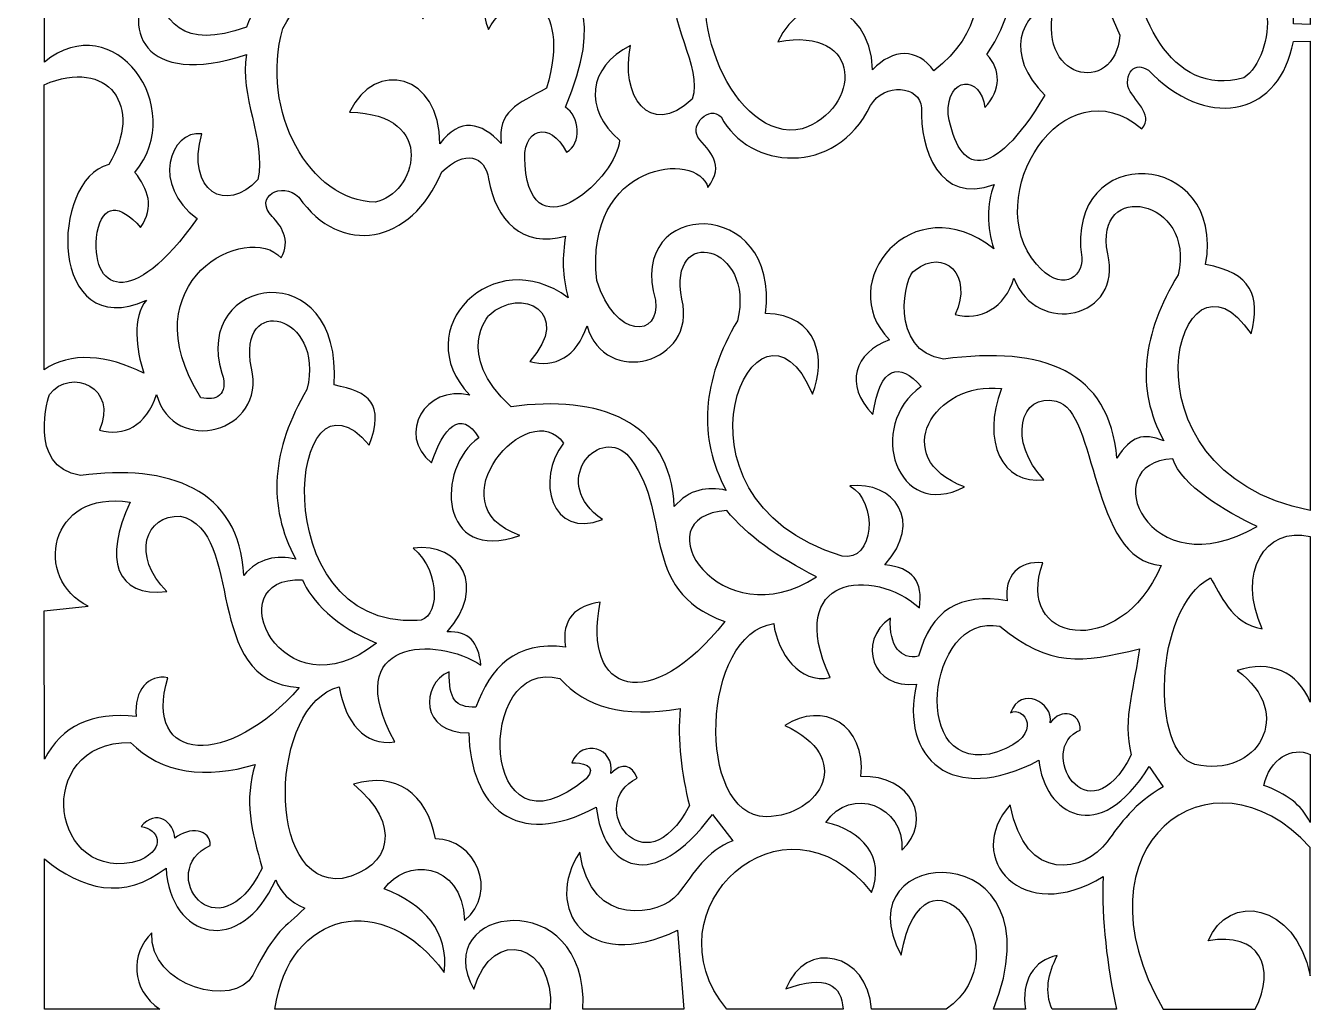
# Model space of a CAD drawing. Header units: centimetres. Extents: x -101 to 98, y -99 to 100.
# Drawn here: x -96.8 to -10.5, y -98.6 to -32.6 of the extents above; entities that cross this region are included whole.
import ezdxf

# ---------------------------------------------------------------- set-up
doc = ezdxf.new("R2010")
doc.units = ezdxf.units.CM
doc.header["$MEASUREMENT"] = 0
doc.layers.add('layer 1', color=7, linetype='Continuous')

msp = doc.modelspace()

# ---------------------------------------------------------------- linework, layer by layer
at = {"layer": 'layer 1', "color": 114}
for points, knots in [([(-50.58317, 19.58346), (-51.26811, 20.6906), (-52.06678, 21.19475), (-53.29957, 20.9323), (-53.29957, 20.9323), (-57.73469, 19.99624), (-60.47472, 15.44002), (-57.32941, 10.50852), (-57.32941, 10.50852), (-54.81338, 7.2912), (-54.28571, 11.02258), (-54.65836, 12.73442), (-54.65836, 12.73442), (-56.08061, 19.72228), (-45.38148, 19.36273), (-47.5354, 11.77556), (-47.5354, 11.77556), (-44.71614, 12.32745), (-42.87842, 9.54522), (-44.31631, 6.84428), (-44.31631, 6.84428), (-45.4807, 10.04002), (-47.42121, 10.05144), (-48.69973, 6.98126), (-48.69973, 6.98126), (-51.50161, 2.19698), (-45.55497, -5.208), (-41.20008, -4.28538), (-41.20008, -4.28538), (-39.68852, -3.96713), (-39.99402, -1.01933), (-41.47399, 0.57748), (-41.47399, 0.57748), (-38.56088, 0.60313), (-36.60081, -1.81368), (-38.67537, -4.78981), (-38.67537, -4.78981), (-36.61378, -4.92075), (-36.13572, -6.8359), (-37.1591, -7.74409), (-37.1591, -7.74409), (-38.85368, -4.85084), (-47.165, -6.66047), (-42.78243, -12.61484), (-42.78243, -12.61484), (-45.21593, -13.38392), (-45.96881, -11.56786), (-46.66744, -9.08412), (-46.66744, -9.08412), (-51.35019, -10.70334), (-51.90716, -20.27035), (-47.55781, -21.75477), (-47.55781, -21.75477), (-42.49416, -21.83593), (-42.09792, -18.26729), (-45.54917, -15.68887), (-45.54917, -15.68887), (-42.4245, -14.53629), (-40.05988, -16.1651), (-40.49618, -19.0415), (-40.49618, -19.0415), (-36.91658, -19.14304), (-35.53443, -22.40241), (-37.9468, -24.38716), (-37.9468, -24.38716), (-37.68451, -21.6592), (-40.74351, -19.93564), (-42.5014, -22.40081), (-42.5014, -22.40081), (-39.76491, -23.39548), (-39.65063, -25.58996), (-40.37807, -27.38359), (-40.37807, -27.38359), (-42.74401, -23.05787), (-47.40118, -22.94944), (-50.34349, -27.40072), (-50.34349, -27.40072), (-52.8747, -31.5466), (-49.30358, -40.51903), (-44.65882, -39.52345), (-44.65882, -39.52345), (-40.73698, -38.18635), (-40.44316, -32.58495), (-46.30255, -33.6675), (-46.30255, -33.6675), (-44.67586, -30.03815), (-40.12164, -30.81437), (-39.93301, -35.55103), (-39.93301, -35.55103), (-38.58603, -34.11839), (-36.91948, -34.07266), (-35.82361, -35.61952), (-35.82361, -35.61952), (-29.18449, -30.43575), (-35.89629, -23.57166), (-38.22076, -30.68824), (-38.22076, -30.68824), (-41.74264, -21.98685), (-25.88718, -25.27468), (-32.26213, -34.52368), (-32.26213, -34.52368), (-31.30624, -35.56531), (-31.28911, -36.88372), (-32.39905, -38.08516), (-32.39905, -38.08516), (-32.63888, -35.91604), (-34.96734, -35.90479), (-34.86475, -38.56459), (-34.86475, -38.56459), (-34.134, -42.54784), (-31.98799, -43.2554), (-28.3582, -37.26328), (-28.3582, -37.26328), (-31.09236, -34.58625), (-30.09921, -31.7441), (-27.6733, -31.03069), (-27.6733, -31.03069), (-29.1683, -36.19543), (-23.6783, -37.42821), (-23.32425, -33.2225), (-23.32425, -33.2225), (-24.69489, -30.42581), (-24.88954, -28.41665), (-24.59125, -25.61998), (-24.59125, -25.61998), (-29.79722, -29.50995), (-32.94979, -24.7723), (-30.162, -21.53595), (-30.162, -21.53595), (-29.7721, -24.94821), (-27.95362, -26.24685), (-24.42006, -24.04471), (-24.42006, -24.04471), (-23.30708, -22.20696), (-22.2112, -20.81433), (-20.55034, -20.07229), (-20.55034, -20.07229), (-20.33673, -19.45195), (-20.81123, -18.86607), (-21.18825, -18.12306), (-21.18825, -18.12306), (-23.81716, -23.47949), (-28.38942, -22.46139), (-28.64926, -17.86352), (-28.64926, -17.86352), (-33.75804, -21.49957), (-37.91842, -17.90954), (-36.98794, -12.60688), (-36.98794, -12.60688), (-40.23004, -13.90834), (-41.02899, -10.82644), (-38.97426, -8.94266), (-38.97426, -8.94266), (-38.92849, -9.82158), (-38.33488, -11.21411), (-36.98798, -11.27128), (-36.98798, -11.27128), (-35.56386, -7.85568), (-33.30942, -7.08511), (-30.75535, -7.6756), (-30.75535, -7.6756), (-31.34878, -5.63814), (-30.1503, -4.62218), (-28.46101, -4.31959), (-28.46101, -4.31959), (-29.02037, -5.68939), (-29.23725, -7.05917), (-28.70065, -8.42899), (-28.70065, -8.42899), (-26.05377, -9.89139), (-21.71346, -9.1808), (-20.31068, -5.44972), (-20.31068, -5.44972), (-22.86193, -4.19483), (-24.42537, -2.1726), (-24.69393, 0.47471), (-24.69393, 0.47471), (-25.50166, 8.97494), (-32.74418, 7.138), (-28.66639, 0.78297), (-28.66639, 0.78297), (-31.63455, 0.46883), (-32.5248, 3.39106), (-31.30327, 7.04975), (-31.30327, 7.04975), (-35.13871, 8.14559), (-39.22437, 1.89027), (-33.70042, 0.26924), (-33.70042, 0.26924), (-38.08256, -1.74094), (-40.219, 2.21931), (-37.05643, 7.11824), (-37.05643, 7.11824), (-36.66894, 7.71848), (-40.1188, 8.86069), (-39.93306, 4.96082), (-39.93306, 4.96082), (-41.96091, 5.99105), (-40.99011, 9.31827), (-39.52207, 9.65237), (-39.52207, 9.65237), (-41.55378, 14.66971), (-36.13224, 18.85893), (-31.85126, 14.82337), (-31.85126, 14.82337), (-32.28873, 16.63114), (-32.37075, 18.13942), (-31.81706, 19.48069), (-31.81706, 19.48069), (-35.46958, 19.00164), (-37.15887, 21.04481), (-36.85096, 24.72017), (-36.85096, 24.72017), (-37.44462, 26.20392), (-39.27097, 26.02134), (-40.06999, 24.72017), (-40.06999, 24.72017), (-42.45386, 19.42586), (-47.67395, 20.1436), (-50.62846, 24.08284), (-50.62846, 24.08284), (-50.90242, 23.55776), (-51.31333, 23.10117), (-51.86123, 22.71307), (-51.86123, 22.71307), (-50.9227, 22.19846), (-49.48755, 21.29561), (-50.58317, 19.58346)], [0, 0, 0, 0, 0.01724138, 0.01724138, 0.01724138, 0.01724138, 0.03448276, 0.03448276, 0.03448276, 0.03448276, 0.05172414, 0.05172414, 0.05172414, 0.05172414, 0.06896552, 0.06896552, 0.06896552, 0.06896552, 0.0862069, 0.0862069, 0.0862069, 0.0862069, 0.10344828, 0.10344828, 0.10344828, 0.10344828, 0.12068966, 0.12068966, 0.12068966, 0.12068966, 0.13793103, 0.13793103, 0.13793103, 0.13793103, 0.15517241, 0.15517241, 0.15517241, 0.15517241, 0.17241379, 0.17241379, 0.17241379, 0.17241379, 0.18965517, 0.18965517, 0.18965517, 0.18965517, 0.20689655, 0.20689655, 0.20689655, 0.20689655, 0.22413793, 0.22413793, 0.22413793, 0.22413793, 0.24137931, 0.24137931, 0.24137931, 0.24137931, 0.25862069, 0.25862069, 0.25862069, 0.25862069, 0.27586207, 0.27586207, 0.27586207, 0.27586207, 0.29310345, 0.29310345, 0.29310345, 0.29310345, 0.31034483, 0.31034483, 0.31034483, 0.31034483, 0.32758621, 0.32758621, 0.32758621, 0.32758621, 0.34482759, 0.34482759, 0.34482759, 0.34482759, 0.36206897, 0.36206897, 0.36206897, 0.36206897, 0.37931034, 0.37931034, 0.37931034, 0.37931034, 0.39655172, 0.39655172, 0.39655172, 0.39655172, 0.4137931, 0.4137931, 0.4137931, 0.4137931, 0.43103448, 0.43103448, 0.43103448, 0.43103448, 0.44827586, 0.44827586, 0.44827586, 0.44827586, 0.46551724, 0.46551724, 0.46551724, 0.46551724, 0.48275862, 0.48275862, 0.48275862, 0.48275862, 0.5, 0.5, 0.5, 0.5, 0.51724138, 0.51724138, 0.51724138, 0.51724138, 0.53448276, 0.53448276, 0.53448276, 0.53448276, 0.55172414, 0.55172414, 0.55172414, 0.55172414, 0.56896552, 0.56896552, 0.56896552, 0.56896552, 0.5862069, 0.5862069, 0.5862069, 0.5862069, 0.60344828, 0.60344828, 0.60344828, 0.60344828, 0.62068966, 0.62068966, 0.62068966, 0.62068966, 0.63793103, 0.63793103, 0.63793103, 0.63793103, 0.65517241, 0.65517241, 0.65517241, 0.65517241, 0.67241379, 0.67241379, 0.67241379, 0.67241379, 0.68965517, 0.68965517, 0.68965517, 0.68965517, 0.70689655, 0.70689655, 0.70689655, 0.70689655, 0.72413793, 0.72413793, 0.72413793, 0.72413793, 0.74137931, 0.74137931, 0.74137931, 0.74137931, 0.75862069, 0.75862069, 0.75862069, 0.75862069, 0.77586207, 0.77586207, 0.77586207, 0.77586207, 0.79310345, 0.79310345, 0.79310345, 0.79310345, 0.81034483, 0.81034483, 0.81034483, 0.81034483, 0.82758621, 0.82758621, 0.82758621, 0.82758621, 0.84482759, 0.84482759, 0.84482759, 0.84482759, 0.86206897, 0.86206897, 0.86206897, 0.86206897, 0.87931034, 0.87931034, 0.87931034, 0.87931034, 0.89655172, 0.89655172, 0.89655172, 0.89655172, 0.9137931, 0.9137931, 0.9137931, 0.9137931, 0.93103448, 0.93103448, 0.93103448, 0.93103448, 0.94827586, 0.94827586, 0.94827586, 0.94827586, 0.96551724, 0.96551724, 0.96551724, 0.96551724, 1, 1, 1, 1]), ([(-79.57084, 14.25508), (-80.77785, 17.04608), (-86.4501, 15.96196), (-87.27484, 11.00228), (-87.27484, 11.00228), (-87.65432, 8.72019), (-87.18553, 4.85288), (-85.015, 4.46244), (-85.015, 4.46244), (-83.31992, 4.7648), (-83.10495, 6.52215), (-83.9878, 8.74244), (-83.9878, 8.74244), (-85.37319, 12.22655), (-77.37754, 17.14828), (-76.42076, 6.89348), (-76.42076, 6.89348), (-73.3734, 7.29296), (-72.07228, 5.04454), (-73.23644, 1.99716), (-73.23644, 1.99716), (-75.6361, 6.08037), (-78.51798, 4.81919), (-77.9958, -0.81052), (-77.9958, -0.81052), (-77.65734, -4.82118), (-74.78338, -9.35483), (-70.49724, -9.19932), (-70.49724, -9.19932), (-68.48131, -8.64589), (-68.96104, -5.92944), (-70.39452, -4.40572), (-70.39452, -4.40572), (-67.93941, -4.62786), (-65.67835, -6.39733), (-67.89415, -9.19995), (-67.89415, -9.19995), (-66.42738, -9.42246), (-66.39176, -10.63699), (-67.03683, -12.16079), (-67.03683, -12.16079), (-69.37658, -10.48268), (-70.93096, -10.42005), (-73.06524, -12.28092), (-73.06524, -12.28092), (-74.17234, -14.17563), (-73.08809, -16.00169), (-71.21616, -17.24563), (-71.21616, -17.24563), (-73.78847, -18.23088), (-76.00808, -16.33678), (-75.46204, -13.47932), (-75.46204, -13.47932), (-79.86071, -14.56918), (-80.5255, -20.3101), (-78.20124, -25.15516), (-78.20124, -25.15516), (-75.64938, -29.51001), (-69.44026, -24.02038), (-74.53756, -20.49852), (-74.53756, -20.49852), (-72.00381, -18.95772), (-69.42441, -20.46428), (-69.70972, -23.8198), (-69.70972, -23.8198), (-66.37464, -23.91327), (-64.66984, -26.74957), (-67.11578, -28.8649), (-67.11578, -28.8649), (-67.18427, -26.47951), (-69.36423, -25.07567), (-71.4985, -25.7833), (-71.4985, -25.7833), (-72.00222, -25.91131), (-72.36884, -27.00811), (-71.93532, -27.31228), (-71.93532, -27.31228), (-70.05565, -28.63112), (-68.5339, -30.2054), (-70.13772, -32.14012), (-70.13772, -32.14012), (-71.38731, -28.24385), (-76.80856, -27.46003), (-79.5366, -32.79068), (-79.5366, -32.79068), (-81.10644, -38.30244), (-77.72394, -44.39234), (-73.33916, -44.43228), (-73.33916, -44.43228), (-70.65704, -43.95291), (-69.00211, -38.52015), (-75.05116, -38.40604), (-75.05116, -38.40604), (-73.3734, -34.76517), (-68.96636, -35.85194), (-69.0006, -40.53142), (-69.0006, -40.53142), (-67.63101, -38.72811), (-66.24684, -39.04895), (-64.86581, -40.50986), (-64.86581, -40.50986), (-65.13273, -38.3121), (-63.80724, -37.87485), (-61.83452, -36.79676), (-61.83452, -36.79676), (-60.05058, -30.89643), (-63.70969, -29.19898), (-65.73773, -32.85903), (-65.73773, -32.85903), (-67.80371, -28.1636), (-55.34888, -26.00214), (-60.56764, -38.06364), (-60.56764, -38.06364), (-59.60893, -38.65712), (-59.42633, -40.55173), (-60.49916, -41.07676), (-60.49916, -41.07676), (-61.59484, -38.91963), (-63.54652, -39.42181), (-63.2726, -41.967), (-63.2726, -41.967), (-62.79908, -48.08377), (-57.03903, -42.6605), (-56.9382, -40.28924), (-56.9382, -40.28924), (-59.35784, -38.16636), (-59.07251, -35.39292), (-56.18492, -33.9206), (-56.18492, -33.9206), (-56.89432, -37.2159), (-54.97011, -40.26056), (-52.04188, -37.5158), (-52.04188, -37.5158), (-51.31143, -35.32444), (-53.86802, -32.27708), (-53.1718, -29.53788), (-53.1718, -29.53788), (-59.27296, -32.41784), (-61.92095, -27.50118), (-59.36924, -24.05948), (-59.36924, -24.05948), (-58.93212, -27.42863), (-56.6165, -29.75408), (-53.41148, -27.51772), (-53.41148, -27.51772), (-52.52375, -26.19985), (-51.4306, -24.84246), (-49.81628, -23.58012), (-49.81628, -23.58012), (-50.52107, -23.15494), (-50.96049, -22.54433), (-51.08316, -21.97084), (-51.08316, -21.97084), (-54.75077, -27.07562), (-58.02041, -24.91767), (-58.34204, -21.11484), (-58.34204, -21.11484), (-63.65068, -24.42756), (-67.0376, -22.10495), (-66.76508, -16.66364), (-66.76508, -16.66364), (-70.07496, -16.73212), (-71.36479, -14.50662), (-69.09352, -12.82886), (-69.09352, -12.82886), (-68.93387, -14.47831), (-67.55278, -14.78641), (-66.11452, -14.33532), (-66.11452, -14.33532), (-65.92249, -11.73651), (-63.55226, -10.53466), (-60.39644, -10.74012), (-60.39644, -10.74012), (-60.87605, -9.38184), (-60.13413, -7.81823), (-58.37628, -7.69276), (-58.37628, -7.69276), (-60.41071, -14.99301), (-52.29014, -14.14557), (-49.88476, -8.85692), (-49.88476, -8.85692), (-53.49909, -8.21044), (-54.23351, -5.13878), (-54.3702, -1.5638), (-54.3702, -1.5638), (-55.97446, 6.58128), (-61.95489, 1.87861), (-58.3078, -2.2486), (-58.3078, -2.2486), (-61.51234, -3.13261), (-61.97932, 0.57176), (-60.43068, 3.26404), (-60.43068, 3.26404), (-65.21287, 4.19995), (-68.6483, -1.26704), (-63.40956, -3.54972), (-63.40956, -3.54972), (-68.68633, -4.8408), (-69.30087, 0.57071), (-66.59388, 3.401), (-66.59388, 3.401), (-66.92693, 3.85811), (-67.1697, 4.1934), (-67.27572, 4.51261), (-67.27572, 4.51261), (-68.45968, 5.44238), (-69.32827, 3.85396), (-69.3986, 1.87613), (-69.3986, 1.87613), (-71.46178, 3.00826), (-70.53735, 6.69621), (-68.09748, 6.49853), (-68.09748, 6.49853), (-69.87468, 11.39668), (-65.14769, 14.75546), (-60.84156, 11.68708), (-60.84156, 11.68708), (-59.46055, 11.92676), (-61.26386, 14.529), (-61.01276, 15.8986), (-61.01276, 15.8986), (-63.90854, 15.85134), (-65.1614, 17.81439), (-66.183, 20.14436), (-66.183, 20.14436), (-66.29713, 21.06884), (-68.07762, 21.2058), (-68.64828, 20.41828), (-68.64828, 20.41828), (-70.5372, 14.63449), (-76.75562, 14.87342), (-78.50754, 18.47156), (-78.50754, 18.47156), (-79.2494, 19.533), (-81.01993, 18.38761), (-80.01556, 17.32617), (-80.01556, 17.32617), (-78.52591, 16.57286), (-78.69746, 14.89418), (-79.57084, 14.25508)], [0, 0, 0, 0, 0.01639344, 0.01639344, 0.01639344, 0.01639344, 0.03278689, 0.03278689, 0.03278689, 0.03278689, 0.04918033, 0.04918033, 0.04918033, 0.04918033, 0.06557377, 0.06557377, 0.06557377, 0.06557377, 0.08196721, 0.08196721, 0.08196721, 0.08196721, 0.09836066, 0.09836066, 0.09836066, 0.09836066, 0.1147541, 0.1147541, 0.1147541, 0.1147541, 0.13114754, 0.13114754, 0.13114754, 0.13114754, 0.14754098, 0.14754098, 0.14754098, 0.14754098, 0.16393443, 0.16393443, 0.16393443, 0.16393443, 0.18032787, 0.18032787, 0.18032787, 0.18032787, 0.19672131, 0.19672131, 0.19672131, 0.19672131, 0.21311475, 0.21311475, 0.21311475, 0.21311475, 0.2295082, 0.2295082, 0.2295082, 0.2295082, 0.24590164, 0.24590164, 0.24590164, 0.24590164, 0.26229508, 0.26229508, 0.26229508, 0.26229508, 0.27868852, 0.27868852, 0.27868852, 0.27868852, 0.29508197, 0.29508197, 0.29508197, 0.29508197, 0.31147541, 0.31147541, 0.31147541, 0.31147541, 0.32786885, 0.32786885, 0.32786885, 0.32786885, 0.3442623, 0.3442623, 0.3442623, 0.3442623, 0.36065574, 0.36065574, 0.36065574, 0.36065574, 0.37704918, 0.37704918, 0.37704918, 0.37704918, 0.39344262, 0.39344262, 0.39344262, 0.39344262, 0.40983607, 0.40983607, 0.40983607, 0.40983607, 0.42622951, 0.42622951, 0.42622951, 0.42622951, 0.44262295, 0.44262295, 0.44262295, 0.44262295, 0.45901639, 0.45901639, 0.45901639, 0.45901639, 0.47540984, 0.47540984, 0.47540984, 0.47540984, 0.49180328, 0.49180328, 0.49180328, 0.49180328, 0.50819672, 0.50819672, 0.50819672, 0.50819672, 0.52459016, 0.52459016, 0.52459016, 0.52459016, 0.54098361, 0.54098361, 0.54098361, 0.54098361, 0.55737705, 0.55737705, 0.55737705, 0.55737705, 0.57377049, 0.57377049, 0.57377049, 0.57377049, 0.59016393, 0.59016393, 0.59016393, 0.59016393, 0.60655738, 0.60655738, 0.60655738, 0.60655738, 0.62295082, 0.62295082, 0.62295082, 0.62295082, 0.63934426, 0.63934426, 0.63934426, 0.63934426, 0.6557377, 0.6557377, 0.6557377, 0.6557377, 0.67213115, 0.67213115, 0.67213115, 0.67213115, 0.68852459, 0.68852459, 0.68852459, 0.68852459, 0.70491803, 0.70491803, 0.70491803, 0.70491803, 0.72131148, 0.72131148, 0.72131148, 0.72131148, 0.73770492, 0.73770492, 0.73770492, 0.73770492, 0.75409836, 0.75409836, 0.75409836, 0.75409836, 0.7704918, 0.7704918, 0.7704918, 0.7704918, 0.78688525, 0.78688525, 0.78688525, 0.78688525, 0.80327869, 0.80327869, 0.80327869, 0.80327869, 0.81967213, 0.81967213, 0.81967213, 0.81967213, 0.83606557, 0.83606557, 0.83606557, 0.83606557, 0.85245902, 0.85245902, 0.85245902, 0.85245902, 0.86885246, 0.86885246, 0.86885246, 0.86885246, 0.8852459, 0.8852459, 0.8852459, 0.8852459, 0.90163934, 0.90163934, 0.90163934, 0.90163934, 0.91803279, 0.91803279, 0.91803279, 0.91803279, 0.93442623, 0.93442623, 0.93442623, 0.93442623, 0.95081967, 0.95081967, 0.95081967, 0.95081967, 0.96721311, 0.96721311, 0.96721311, 0.96721311, 1, 1, 1, 1]), ([(-10.55088, -17.59809), (-11.50117, -16.86484), (-13.92661, -18.10039), (-13.66709, -19.35309), (-13.66709, -19.35309), (-12.30881, -20.10655), (-11.70381, -21.27089), (-12.05753, -22.88035), (-12.05753, -22.88035), (-15.70723, -18.89463), (-21.58078, -21.9347), (-22.74202, -26.78431), (-22.74202, -26.78431), (-22.49874, -31.56408), (-19.95157, -37.52154), (-15.01132, -36.08547), (-15.01132, -36.08547), (-12.84719, -34.74411), (-12.2795, -27.86157), (-17.34004, -30.40077), (-17.34004, -30.40077), (-16.64782, -26.59881), (-11.45435, -27.19445), (-11.66379, -32.47753), (-11.66379, -32.47753), (-11.66379, -32.47753), (-10.55089, -32.52035), (-10.55089, -32.52035), (-10.55089, -32.52035), (-10.55089, -32.52035), (-10.55088, -17.59809), (-10.55088, -17.59809)], [0, 0, 0, 0, 0.11111111, 0.11111111, 0.11111111, 0.11111111, 0.22222222, 0.22222222, 0.22222222, 0.22222222, 0.33333333, 0.33333333, 0.33333333, 0.33333333, 0.44444444, 0.44444444, 0.44444444, 0.44444444, 0.55555556, 0.55555556, 0.55555556, 0.55555556, 0.66666667, 0.66666667, 0.66666667, 0.66666667, 0.77777778, 0.77777778, 0.77777778, 0.77777778, 1, 1, 1, 1]), ([(-95.55236, -25.01392), (-95.55236, -25.01392), (-95.55236, -35.04196), (-95.55236, -35.04196), (-95.55236, -35.04196), (-90.8665, -31.21181), (-85.88723, -38.09091), (-89.4662, -42.44636), (-89.4662, -42.44636), (-88.59788, -43.56759), (-88.12952, -44.74879), (-89.08956, -46.14428), (-89.08956, -46.14428), (-90.51624, -44.51217), (-91.62334, -44.58065), (-91.99996, -46.45244), (-91.99996, -46.45244), (-92.54506, -50.37759), (-89.68606, -51.84143), (-85.28892, -45.52796), (-85.28892, -45.52796), (-88.37338, -43.35307), (-87.13751, -39.60967), (-84.98076, -39.84412), (-84.98076, -39.84412), (-86.05397, -43.74809), (-83.3263, -45.24341), (-81.21436, -42.92572), (-81.21436, -42.92572), (-80.6437, -40.23217), (-82.50407, -37.2647), (-81.96764, -34.53692), (-81.96764, -34.53692), (-88.96796, -36.80688), (-90.53514, -32.78799), (-88.2678, -29.36668), (-88.2678, -29.36668), (-87.60618, -32.39737), (-86.30662, -34.22494), (-81.98049, -32.68928), (-81.98049, -32.68928), (-81.2957, -30.78039), (-80.05021, -29.59779), (-78.26972, -28.51068), (-78.26972, -28.51068), (-79.23986, -27.7688), (-79.70782, -27.07258), (-79.67356, -26.42204), (-79.67356, -26.42204), (-83.89529, -32.31485), (-87.78969, -29.75904), (-87.30908, -25.60028), (-87.30908, -25.60028), (-89.8885, -28.47361), (-93.53221, -27.73317), (-95.55236, -25.01392)], [0, 0, 0, 0, 0.06666667, 0.06666667, 0.06666667, 0.06666667, 0.13333333, 0.13333333, 0.13333333, 0.13333333, 0.2, 0.2, 0.2, 0.2, 0.26666667, 0.26666667, 0.26666667, 0.26666667, 0.33333333, 0.33333333, 0.33333333, 0.33333333, 0.4, 0.4, 0.4, 0.4, 0.46666667, 0.46666667, 0.46666667, 0.46666667, 0.53333333, 0.53333333, 0.53333333, 0.53333333, 0.6, 0.6, 0.6, 0.6, 0.66666667, 0.66666667, 0.66666667, 0.66666667, 0.73333333, 0.73333333, 0.73333333, 0.73333333, 0.8, 0.8, 0.8, 0.8, 0.86666667, 0.86666667, 0.86666667, 0.86666667, 1, 1, 1, 1]), ([(-10.54233, -33.63332), (-10.54233, -33.63332), (-11.6809, -33.65044), (-11.6809, -33.65044), (-11.6809, -33.65044), (-12.57137, -38.48486), (-17.13717, -39.66615), (-21.09826, -35.89348), (-21.09826, -35.89348), (-21.94292, -34.90056), (-22.91903, -35.37813), (-22.80499, -36.64505), (-22.80499, -36.64505), (-22.48537, -37.60391), (-21.00159, -38.49429), (-21.84613, -39.52163), (-21.84613, -39.52163), (-27.11202, -35.03708), (-32.78516, -44.10316), (-28.9338, -48.60965), (-28.9338, -48.60965), (-27.33219, -50.4837), (-25.80486, -49.61244), (-25.89256, -48.15319), (-25.89256, -48.15319), (-27.02276, -40.32237), (-16.18995, -40.85867), (-17.57107, -48.63256), (-17.57107, -48.63256), (-14.49995, -49.19161), (-13.84935, -50.72134), (-14.52322, -53.28994), (-14.52322, -53.28994), (-19.35176, -45.98148), (-24.05484, -62.44189), (-10.5509, -65.15583), (-10.5509, -65.15583), (-10.5509, -65.15583), (-10.54233, -33.63332), (-10.54233, -33.63332)], [0, 0, 0, 0, 0.09090909, 0.09090909, 0.09090909, 0.09090909, 0.18181818, 0.18181818, 0.18181818, 0.18181818, 0.27272727, 0.27272727, 0.27272727, 0.27272727, 0.36363636, 0.36363636, 0.36363636, 0.36363636, 0.45454545, 0.45454545, 0.45454545, 0.45454545, 0.54545455, 0.54545455, 0.54545455, 0.54545455, 0.63636364, 0.63636364, 0.63636364, 0.63636364, 0.72727273, 0.72727273, 0.72727273, 0.72727273, 0.81818182, 0.81818182, 0.81818182, 0.81818182, 1, 1, 1, 1]), ([(-95.5554, -36.5527), (-95.5554, -36.5527), (-95.55541, -55.69563), (-95.55541, -55.69563), (-95.55541, -55.69563), (-93.82034, -54.47287), (-91.33479, -54.68406), (-88.86917, -55.92681), (-88.86917, -55.92681), (-89.40847, -54.33155), (-89.64246, -52.15709), (-88.698, -51.02981), (-88.698, -51.02981), (-95.2672, -53.96366), (-95.22739, -42.93671), (-91.23202, -41.9206), (-91.23202, -41.9206), (-88.83487, -38.01667), (-91.26336, -34.70347), (-95.5554, -36.5527)], [0, 0, 0, 0, 0.16666667, 0.16666667, 0.16666667, 0.16666667, 0.33333333, 0.33333333, 0.33333333, 0.33333333, 0.5, 0.5, 0.5, 0.5, 0.66666667, 0.66666667, 0.66666667, 0.66666667, 1, 1, 1, 1]), ([(-50.10374, -38.71869), (-50.94839, -37.90264), (-52.15256, -39.23232), (-51.67899, -40.07123), (-51.67899, -40.07123), (-50.87579, -41.07101), (-49.81849, -41.87497), (-50.99409, -43.46161), (-50.99409, -43.46161), (-51.66611, -40.93643), (-59.32027, -41.72712), (-58.45954, -49.69414), (-58.45954, -49.69414), (-57.20674, -53.70035), (-54.1763, -53.51782), (-54.52138, -51.02977), (-54.52138, -51.02977), (-56.51834, -44.12474), (-46.10904, -43.97641), (-47.12446, -51.92014), (-47.12446, -51.92014), (-43.52286, -51.99442), (-43.0663, -55.00783), (-43.97392, -57.33085), (-43.97392, -57.33085), (-47.6125, -48.62975), (-54.84576, -64.2819), (-41.98955, -68.20574), (-41.98955, -68.20574), (-39.821, -68.65059), (-39.52231, -64.53374), (-41.47396, -63.49487), (-41.47396, -63.49487), (-38.50777, -63.16057), (-36.45603, -65.8627), (-39.12293, -68.79489), (-39.12293, -68.79489), (-37.25086, -68.95467), (-36.50883, -69.95914), (-36.79427, -71.67147), (-36.79427, -71.67147), (-39.88477, -68.93011), (-45.93184, -69.46586), (-42.78722, -76.36304), (-42.78722, -76.36304), (-44.8426, -76.80653), (-46.30302, -74.731), (-46.57654, -72.7411), (-46.57654, -72.7411), (-51.41868, -73.37942), (-51.89235, -85.57232), (-47.0902, -85.7199), (-47.0902, -85.7199), (-43.34062, -85.61694), (-41.16056, -81.67906), (-45.82313, -79.59004), (-45.82313, -79.59004), (-43.31193, -77.90673), (-40.34419, -79.50476), (-40.72057, -83.0146), (-40.72057, -83.0146), (-37.31924, -82.86929), (-35.83538, -85.99106), (-37.98099, -87.94585), (-37.98099, -87.94585), (-37.75492, -84.97252), (-41.41343, -83.57635), (-43.08354, -86.0966), (-43.08354, -86.0966), (-40.63962, -86.6171), (-39.06573, -88.41398), (-40.00145, -90.7882), (-40.00145, -90.7882), (-45.95123, -83.26086), (-55.23646, -92.00048), (-49.72708, -98.63734), (-49.72708, -98.63734), (-49.72708, -98.63734), (-41.91922, -98.63734), (-41.91922, -98.63734), (-41.91922, -98.63734), (-42.00634, -97.02151), (-43.05135, -96.28333), (-45.7547, -97.26048), (-45.7547, -97.26048), (-44.459, -93.88312), (-40.24719, -94.84711), (-40.0015, -98.63734), (-40.0015, -98.63734), (-40.0015, -98.63734), (-35.00173, -98.63734), (-35.00173, -98.63734), (-35.00173, -98.63734), (-29.60618, -94.81982), (-36.53994, -86.5141), (-38.01529, -95.00035), (-38.01529, -95.00035), (-42.20368, -87.44723), (-27.09212, -86.6394), (-31.81693, -98.63734), (-31.81693, -98.63734), (-31.81693, -98.63734), (-29.65951, -98.63734), (-29.65951, -98.63734), (-29.65951, -98.63734), (-29.979, -96.7402), (-29.1115, -95.32243), (-27.53637, -95.03459), (-27.53637, -95.03459), (-28.16417, -96.24692), (-28.39248, -97.45923), (-27.87877, -98.63734), (-27.87877, -98.63734), (-27.87877, -98.63734), (-23.5639, -98.63734), (-23.5639, -98.63734), (-23.5639, -98.63734), (-24.16903, -95.6671), (-24.58004, -92.69686), (-24.45427, -89.72662), (-24.45427, -89.72662), (-29.83314, -93.05909), (-33.91374, -88.50492), (-30.68693, -84.89808), (-30.68693, -84.89808), (-29.69147, -90.30367), (-25.66448, -89.41699), (-24.19009, -87.39652), (-24.19009, -87.39652), (-23.32342, -86.20886), (-22.34118, -84.77759), (-20.41336, -83.6995), (-20.41336, -83.6995), (-20.41336, -83.6995), (-21.37222, -82.3297), (-21.37222, -82.3297), (-21.37222, -82.3297), (-24.69628, -87.82367), (-28.42804, -85.51023), (-28.76914, -81.91876), (-28.76914, -81.91876), (-34.61904, -85.0146), (-38.11637, -81.7732), (-36.99268, -76.79985), (-36.99268, -76.79985), (-39.93457, -77.21338), (-41.02464, -73.93183), (-38.7392, -72.38228), (-38.7392, -72.38228), (-38.82599, -74.23968), (-38.06533, -75.17543), (-36.85096, -74.93278), (-36.85096, -74.93278), (-36.02891, -71.87383), (-34.09306, -70.62464), (-30.89703, -71.21796), (-30.89703, -71.21796), (-31.1252, -69.55146), (-30.09319, -68.48341), (-28.49522, -68.66589), (-28.49522, -68.66589), (-30.48935, -73.96748), (-23.407, -75.37136), (-20.55034, -68.83717), (-20.55034, -68.83717), (-25.37051, -68.48844), (-24.80818, -58.38145), (-27.60478, -57.81023), (-27.60478, -57.81023), (-30.04892, -57.17412), (-30.87926, -60.5356), (-28.4267, -63.08395), (-28.4267, -63.08395), (-31.21738, -63.41606), (-32.65559, -60.53675), (-31.26898, -56.95412), (-31.26898, -56.95412), (-35.84309, -56.42944), (-38.91913, -61.61141), (-33.76891, -63.56344), (-33.76891, -63.56344), (-38.32435, -65.91), (-40.39956, -59.45774), (-36.67552, -56.82539), (-36.67552, -56.82539), (-38.11413, -55.12731), (-39.46279, -55.41832), (-39.90841, -58.70796), (-39.90841, -58.70796), (-41.88981, -56.67915), (-41.12912, -54.56188), (-38.80763, -53.67443), (-38.80763, -53.67443), (-42.60178, -49.89589), (-37.2662, -43.24781), (-31.7996, -47.57787), (-31.7996, -47.57787), (-32.27443, -46.12845), (-32.29942, -44.60276), (-31.78128, -43.25607), (-31.78128, -43.25607), (-35.50218, -44.64528), (-36.73905, -40.81327), (-36.65522, -38.11326), (-36.65522, -38.11326), (-36.73918, -36.60304), (-39.15859, -36.3768), (-40.06999, -37.94818), (-40.06999, -37.94818), (-42.43589, -42.79605), (-48.26288, -42.24823), (-50.10374, -38.71869)], [0, 0, 0, 0, 0.01851852, 0.01851852, 0.01851852, 0.01851852, 0.03703704, 0.03703704, 0.03703704, 0.03703704, 0.05555556, 0.05555556, 0.05555556, 0.05555556, 0.07407407, 0.07407407, 0.07407407, 0.07407407, 0.09259259, 0.09259259, 0.09259259, 0.09259259, 0.11111111, 0.11111111, 0.11111111, 0.11111111, 0.12962963, 0.12962963, 0.12962963, 0.12962963, 0.14814815, 0.14814815, 0.14814815, 0.14814815, 0.16666667, 0.16666667, 0.16666667, 0.16666667, 0.18518519, 0.18518519, 0.18518519, 0.18518519, 0.2037037, 0.2037037, 0.2037037, 0.2037037, 0.22222222, 0.22222222, 0.22222222, 0.22222222, 0.24074074, 0.24074074, 0.24074074, 0.24074074, 0.25925926, 0.25925926, 0.25925926, 0.25925926, 0.27777778, 0.27777778, 0.27777778, 0.27777778, 0.2962963, 0.2962963, 0.2962963, 0.2962963, 0.31481481, 0.31481481, 0.31481481, 0.31481481, 0.33333333, 0.33333333, 0.33333333, 0.33333333, 0.35185185, 0.35185185, 0.35185185, 0.35185185, 0.37037037, 0.37037037, 0.37037037, 0.37037037, 0.38888889, 0.38888889, 0.38888889, 0.38888889, 0.40740741, 0.40740741, 0.40740741, 0.40740741, 0.42592593, 0.42592593, 0.42592593, 0.42592593, 0.44444444, 0.44444444, 0.44444444, 0.44444444, 0.46296296, 0.46296296, 0.46296296, 0.46296296, 0.48148148, 0.48148148, 0.48148148, 0.48148148, 0.5, 0.5, 0.5, 0.5, 0.51851852, 0.51851852, 0.51851852, 0.51851852, 0.53703704, 0.53703704, 0.53703704, 0.53703704, 0.55555556, 0.55555556, 0.55555556, 0.55555556, 0.57407407, 0.57407407, 0.57407407, 0.57407407, 0.59259259, 0.59259259, 0.59259259, 0.59259259, 0.61111111, 0.61111111, 0.61111111, 0.61111111, 0.62962963, 0.62962963, 0.62962963, 0.62962963, 0.64814815, 0.64814815, 0.64814815, 0.64814815, 0.66666667, 0.66666667, 0.66666667, 0.66666667, 0.68518519, 0.68518519, 0.68518519, 0.68518519, 0.7037037, 0.7037037, 0.7037037, 0.7037037, 0.72222222, 0.72222222, 0.72222222, 0.72222222, 0.74074074, 0.74074074, 0.74074074, 0.74074074, 0.75925926, 0.75925926, 0.75925926, 0.75925926, 0.77777778, 0.77777778, 0.77777778, 0.77777778, 0.7962963, 0.7962963, 0.7962963, 0.7962963, 0.81481481, 0.81481481, 0.81481481, 0.81481481, 0.83333333, 0.83333333, 0.83333333, 0.83333333, 0.85185185, 0.85185185, 0.85185185, 0.85185185, 0.87037037, 0.87037037, 0.87037037, 0.87037037, 0.88888889, 0.88888889, 0.88888889, 0.88888889, 0.90740741, 0.90740741, 0.90740741, 0.90740741, 0.92592593, 0.92592593, 0.92592593, 0.92592593, 0.94444444, 0.94444444, 0.94444444, 0.94444444, 0.96296296, 0.96296296, 0.96296296, 0.96296296, 1, 1, 1, 1]), ([(-78.461, -44.11292), (-79.59598, -43.01723), (-81.5282, -44.06916), (-80.24906, -45.40858), (-80.24906, -45.40858), (-79.70672, -45.97647), (-78.9444, -46.97026), (-79.6571, -48.18749), (-79.6571, -48.18749), (-81.85652, -45.67138), (-90.00897, -49.79136), (-85.03341, -57.5705), (-85.03341, -57.5705), (-84.05079, -57.79639), (-83.15317, -57.43456), (-83.62467, -55.928), (-83.62467, -55.928), (-85.68448, -49.3464), (-75.48901, -47.80995), (-76.09573, -56.71444), (-76.09573, -56.71444), (-73.72141, -57.19387), (-72.68478, -57.94786), (-73.73496, -60.75595), (-73.73496, -60.75595), (-79.14062, -54.29515), (-80.95576, -73.05896), (-70.51593, -72.53623), (-70.51593, -72.53623), (-69.02048, -72.55891), (-68.85863, -69.2824), (-70.7877, -67.67276), (-70.7877, -67.67276), (-67.53764, -67.27927), (-65.84266, -70.31551), (-68.49334, -73.28902), (-68.49334, -73.28902), (-67.03231, -73.24348), (-66.41686, -73.9357), (-66.23412, -75.53368), (-66.23412, -75.53368), (-69.17906, -73.53661), (-75.82094, -73.71218), (-72.0206, -80.68599), (-72.0206, -80.68599), (-74.08099, -80.96573), (-75.33662, -79.36759), (-75.75328, -76.98748), (-75.75328, -76.98748), (-80.42133, -78.12944), (-80.79796, -90.3994), (-75.54781, -89.8636), (-75.54781, -89.8636), (-72.22078, -89.10856), (-71.53593, -86.20068), (-74.79439, -83.52823), (-74.79439, -83.52823), (-71.92067, -82.67079), (-69.88314, -84.11196), (-69.28092, -87.19253), (-69.28092, -87.19253), (-66.63439, -87.16853), (-64.99935, -90.744), (-67.32901, -92.67169), (-67.32901, -92.67169), (-67.55217, -88.57195), (-71.34382, -88.54307), (-72.73972, -90.5485), (-72.73972, -90.5485), (-70.03436, -91.6101), (-68.37944, -93.40238), (-68.69881, -96.16468), (-68.69881, -96.16468), (-72.73972, -90.5485), (-79.18352, -92.03702), (-80.06815, -98.63734), (-80.06815, -98.63734), (-80.06815, -98.63734), (-61.57585, -98.63734), (-61.57585, -98.63734), (-61.57585, -98.63734), (-61.25655, -94.27503), (-65.44735, -92.93631), (-66.71266, -97.29475), (-66.71266, -97.29475), (-69.82624, -91.69177), (-58.96949, -90.15604), (-59.38417, -98.63734), (-59.38417, -98.63734), (-59.38417, -98.63734), (-52.60366, -98.63734), (-52.60366, -98.63734), (-52.60366, -98.63734), (-52.60366, -98.63734), (-53.0402, -93.33001), (-53.0402, -93.33001), (-53.0402, -93.33001), (-59.1815, -96.28507), (-62.07605, -91.82434), (-59.58964, -88.08286), (-59.58964, -88.08286), (-58.89912, -93.33261), (-54.11529, -92.29426), (-53.04037, -90.93011), (-53.04037, -90.93011), (-51.8592, -89.43112), (-51.14717, -88.02878), (-49.31614, -87.32947), (-49.31614, -87.32947), (-49.31614, -87.32947), (-50.68594, -85.54873), (-50.68594, -85.54873), (-50.68594, -85.54873), (-54.67575, -90.91995), (-58.0212, -89.22204), (-58.4938, -85.0693), (-58.4938, -85.0693), (-63.93339, -87.94057), (-66.92394, -85.02969), (-67.05505, -80.06953), (-67.05505, -80.06953), (-70.30319, -80.11624), (-70.32402, -76.84771), (-68.37616, -75.97467), (-68.37616, -75.97467), (-68.3714, -77.84207), (-67.99556, -78.36098), (-66.56705, -78.35726), (-66.56705, -78.35726), (-65.60805, -75.68632), (-63.93858, -73.89423), (-60.5485, -74.31637), (-60.5485, -74.31637), (-60.86817, -72.40426), (-59.84082, -71.52534), (-58.21984, -71.30281), (-58.21984, -71.30281), (-59.49086, -77.53354), (-54.81389, -78.88331), (-49.86406, -72.60412), (-49.86406, -72.60412), (-55.85637, -70.43503), (-53.22019, -65.08162), (-56.43905, -61.37174), (-56.43905, -61.37174), (-58.46221, -59.50585), (-61.62114, -63.31811), (-58.08286, -65.75512), (-58.08286, -65.75512), (-61.50743, -67.0876), (-62.59649, -63.08029), (-60.68548, -60.61837), (-60.68548, -60.61837), (-62.97445, -57.33445), (-69.53719, -64.77057), (-63.63055, -66.81678), (-63.63055, -66.81678), (-69.06908, -68.78301), (-69.2957, -62.27597), (-66.37015, -60.27592), (-66.37015, -60.27592), (-67.58932, -58.24147), (-68.78199, -59.62348), (-69.555, -61.95391), (-69.555, -61.95391), (-71.92312, -60.00772), (-69.98272, -56.69762), (-66.98656, -57.39934), (-66.98656, -57.39934), (-71.21008, -52.98472), (-65.39896, -47.11226), (-60.37734, -50.85852), (-60.37734, -50.85852), (-60.77396, -49.42879), (-60.79107, -48.05329), (-60.5485, -46.7149), (-60.5485, -46.7149), (-63.47918, -47.54499), (-65.25424, -45.62161), (-65.71958, -42.87932), (-65.71958, -42.87932), (-65.95941, -41.31574), (-67.29763, -40.90926), (-68.86139, -42.41584), (-68.86139, -42.41584), (-70.91622, -47.31424), (-75.66447, -48.13201), (-78.461, -44.11292)], [0, 0, 0, 0, 0.02083333, 0.02083333, 0.02083333, 0.02083333, 0.04166667, 0.04166667, 0.04166667, 0.04166667, 0.0625, 0.0625, 0.0625, 0.0625, 0.08333333, 0.08333333, 0.08333333, 0.08333333, 0.10416667, 0.10416667, 0.10416667, 0.10416667, 0.125, 0.125, 0.125, 0.125, 0.14583333, 0.14583333, 0.14583333, 0.14583333, 0.16666667, 0.16666667, 0.16666667, 0.16666667, 0.1875, 0.1875, 0.1875, 0.1875, 0.20833333, 0.20833333, 0.20833333, 0.20833333, 0.22916667, 0.22916667, 0.22916667, 0.22916667, 0.25, 0.25, 0.25, 0.25, 0.27083333, 0.27083333, 0.27083333, 0.27083333, 0.29166667, 0.29166667, 0.29166667, 0.29166667, 0.3125, 0.3125, 0.3125, 0.3125, 0.33333333, 0.33333333, 0.33333333, 0.33333333, 0.35416667, 0.35416667, 0.35416667, 0.35416667, 0.375, 0.375, 0.375, 0.375, 0.39583333, 0.39583333, 0.39583333, 0.39583333, 0.41666667, 0.41666667, 0.41666667, 0.41666667, 0.4375, 0.4375, 0.4375, 0.4375, 0.45833333, 0.45833333, 0.45833333, 0.45833333, 0.47916667, 0.47916667, 0.47916667, 0.47916667, 0.5, 0.5, 0.5, 0.5, 0.52083333, 0.52083333, 0.52083333, 0.52083333, 0.54166667, 0.54166667, 0.54166667, 0.54166667, 0.5625, 0.5625, 0.5625, 0.5625, 0.58333333, 0.58333333, 0.58333333, 0.58333333, 0.60416667, 0.60416667, 0.60416667, 0.60416667, 0.625, 0.625, 0.625, 0.625, 0.64583333, 0.64583333, 0.64583333, 0.64583333, 0.66666667, 0.66666667, 0.66666667, 0.66666667, 0.6875, 0.6875, 0.6875, 0.6875, 0.70833333, 0.70833333, 0.70833333, 0.70833333, 0.72916667, 0.72916667, 0.72916667, 0.72916667, 0.75, 0.75, 0.75, 0.75, 0.77083333, 0.77083333, 0.77083333, 0.77083333, 0.79166667, 0.79166667, 0.79166667, 0.79166667, 0.8125, 0.8125, 0.8125, 0.8125, 0.83333333, 0.83333333, 0.83333333, 0.83333333, 0.85416667, 0.85416667, 0.85416667, 0.85416667, 0.875, 0.875, 0.875, 0.875, 0.89583333, 0.89583333, 0.89583333, 0.89583333, 0.91666667, 0.91666667, 0.91666667, 0.91666667, 0.9375, 0.9375, 0.9375, 0.9375, 0.95833333, 0.95833333, 0.95833333, 0.95833333, 1, 1, 1, 1]), ([(-30.4488, -49.55067), (-31.01108, -51.52245), (-32.74039, -52.44134), (-34.38696, -51.98206), (-34.38696, -51.98206), (-33.17712, -49.3341), (-35.14294, -47.47847), (-37.08343, -49.00775), (-37.08343, -49.00775), (-37.83018, -49.2991), (-38.85698, -54.45942), (-35.17501, -54.98363), (-35.17501, -54.98363), (-28.39428, -54.05307), (-24.03373, -55.81087), (-23.53171, -61.62716), (-23.53171, -61.62716), (-22.5215, -60.13176), (-21.83663, -59.9149), (-20.38122, -60.46285), (-20.38122, -60.46285), (-22.32437, -56.91548), (-21.79327, -53.28025), (-19.42209, -49.31062), (-19.42209, -49.31062), (-18.1955, -44.17962), (-25.15784, -42.85549), (-24.14766, -47.90687), (-24.14766, -47.90687), (-23.09794, -52.24127), (-28.90781, -53.52321), (-30.4488, -49.55067)], [0, 0, 0, 0, 0.11111111, 0.11111111, 0.11111111, 0.11111111, 0.22222222, 0.22222222, 0.22222222, 0.22222222, 0.33333333, 0.33333333, 0.33333333, 0.33333333, 0.44444444, 0.44444444, 0.44444444, 0.44444444, 0.55555556, 0.55555556, 0.55555556, 0.55555556, 0.66666667, 0.66666667, 0.66666667, 0.66666667, 0.77777778, 0.77777778, 0.77777778, 0.77777778, 1, 1, 1, 1]), ([(-59.11021, -52.74202), (-59.80945, -54.85076), (-61.29908, -55.59845), (-62.94565, -55.13917), (-62.94565, -55.13917), (-60.02554, -51.84484), (-63.53793, -50.03202), (-65.6913, -52.03576), (-65.6913, -52.03576), (-65.6913, -52.03576), (-68.08827, -54.5892), (-64.21306, -58.17498), (-64.21306, -58.17498), (-58.3227, -57.3814), (-53.517, -59.07071), (-53.25466, -64.887), (-53.25466, -64.887), (-52.24445, -63.69976), (-51.04588, -63.51713), (-49.76167, -63.79116), (-49.76167, -63.79116), (-51.70482, -60.24379), (-51.37916, -56.36888), (-49.00798, -52.39925), (-49.00798, -52.39925), (-47.78139, -47.26825), (-53.75077, -45.90988), (-52.74059, -50.96126), (-52.74059, -50.96126), (-51.69087, -55.29566), (-57.94586, -56.92), (-59.11021, -52.74202)], [0, 0, 0, 0, 0.11111111, 0.11111111, 0.11111111, 0.11111111, 0.22222222, 0.22222222, 0.22222222, 0.22222222, 0.33333333, 0.33333333, 0.33333333, 0.33333333, 0.44444444, 0.44444444, 0.44444444, 0.44444444, 0.55555556, 0.55555556, 0.55555556, 0.55555556, 0.66666667, 0.66666667, 0.66666667, 0.66666667, 0.77777778, 0.77777778, 0.77777778, 0.77777778, 1, 1, 1, 1]), ([(-88.01893, -57.3591), (-88.71817, -59.46784), (-90.2078, -60.21553), (-91.85437, -59.75625), (-91.85437, -59.75625), (-90.57604, -56.90282), (-93.7493, -55.48743), (-95.21038, -57.3591), (-95.21038, -57.3591), (-95.21038, -57.3591), (-96.80547, -62.20666), (-93.12178, -62.79206), (-93.12178, -62.79206), (-87.23142, -61.99848), (-82.42572, -63.68779), (-82.16338, -69.50408), (-82.16338, -69.50408), (-81.15317, -68.31684), (-79.9546, -68.13421), (-78.67039, -68.40824), (-78.67039, -68.40824), (-80.61354, -64.86087), (-80.28788, -60.98596), (-77.9167, -57.01633), (-77.9167, -57.01633), (-76.69011, -51.88533), (-82.65949, -50.52696), (-81.64931, -55.57834), (-81.64931, -55.57834), (-80.59959, -59.91274), (-86.85458, -61.53708), (-88.01893, -57.3591)], [0, 0, 0, 0, 0.11111111, 0.11111111, 0.11111111, 0.11111111, 0.22222222, 0.22222222, 0.22222222, 0.22222222, 0.33333333, 0.33333333, 0.33333333, 0.33333333, 0.44444444, 0.44444444, 0.44444444, 0.44444444, 0.55555556, 0.55555556, 0.55555556, 0.55555556, 0.66666667, 0.66666667, 0.66666667, 0.66666667, 0.77777778, 0.77777778, 0.77777778, 0.77777778, 1, 1, 1, 1]), ([(-14.12114, -66.22566), (-21.45586, -70.47128), (-25.06846, -61.93478), (-19.7715, -61.67102), (-19.7715, -61.67102), (-19.20058, -63.48598), (-16.23286, -65.19822), (-14.12114, -66.22566)], [0, 0, 0, 0, 0.33333333, 0.33333333, 0.33333333, 0.33333333, 1, 1, 1, 1]), ([(-89.79373, -64.59079), (-95.29575, -63.67759), (-96.33466, -69.77319), (-92.60182, -71.57677), (-92.60182, -71.57677), (-92.60182, -71.57677), (-95.55543, -71.87642), (-95.55543, -71.87642), (-95.55543, -71.87642), (-95.55543, -71.87642), (-95.54689, -81.85027), (-95.54689, -81.85027), (-95.54689, -81.85027), (-94.40539, -79.61293), (-92.35069, -78.65407), (-89.38279, -78.97369), (-89.38279, -78.97369), (-89.5482, -77.18451), (-88.56655, -76.15147), (-87.2596, -76.37107), (-87.2596, -76.37107), (-88.98481, -82.20543), (-83.12337, -82.43703), (-78.43424, -77.02928), (-78.43424, -77.02928), (-85.12285, -76.61781), (-81.97233, -66.55713), (-86.41866, -65.52596), (-86.41866, -65.52596), (-88.7816, -65.41194), (-89.73292, -68.1994), (-87.32442, -70.5852), (-87.32442, -70.5852), (-90.76027, -70.97331), (-91.58586, -68.43767), (-89.79373, -64.59079)], [0, 0, 0, 0, 0.1, 0.1, 0.1, 0.1, 0.2, 0.2, 0.2, 0.2, 0.3, 0.3, 0.3, 0.3, 0.4, 0.4, 0.4, 0.4, 0.5, 0.5, 0.5, 0.5, 0.6, 0.6, 0.6, 0.6, 0.7, 0.7, 0.7, 0.7, 0.8, 0.8, 0.8, 0.8, 1, 1, 1, 1]), ([(-43.69996, -69.59056), (-50.12768, -73.82651), (-55.62129, -65.56477), (-49.72708, -65.13871), (-49.72708, -65.13871), (-48.37716, -66.81099), (-46.32816, -68.28353), (-43.69996, -69.59056)], [0, 0, 0, 0, 0.33333333, 0.33333333, 0.33333333, 0.33333333, 1, 1, 1, 1]), ([(-10.55051, -66.89922), (-13.57293, -66.13694), (-15.49398, -69.32763), (-13.76983, -73.08355), (-13.76983, -73.08355), (-15.89327, -72.72981), (-16.58955, -70.71513), (-17.24567, -69.65905), (-17.24567, -69.65905), (-21.15109, -71.7748), (-21.19594, -81.43339), (-18.29017, -82.19272), (-18.29017, -82.19272), (-14.09994, -83.17677), (-11.48902, -78.76518), (-15.44792, -75.89154), (-15.44792, -75.89154), (-13.2335, -75.1598), (-11.37289, -75.98739), (-10.55091, -78.00627), (-10.55091, -78.00627), (-10.55091, -78.00627), (-10.55051, -66.89922), (-10.55051, -66.89922)], [0, 0, 0, 0, 0.14285714, 0.14285714, 0.14285714, 0.14285714, 0.28571429, 0.28571429, 0.28571429, 0.28571429, 0.42857143, 0.42857143, 0.42857143, 0.42857143, 0.57142857, 0.57142857, 0.57142857, 0.57142857, 0.71428571, 0.71428571, 0.71428571, 0.71428571, 1, 1, 1, 1]), ([(-78.21897, -69.79602), (-84.09846, -69.55713), (-79.58988, -79.11155), (-73.25339, -74.04241), (-73.25339, -74.04241), (-75.94733, -72.99222), (-77.69383, -71.14298), (-78.21897, -69.79602)], [0, 0, 0, 0, 0.33333333, 0.33333333, 0.33333333, 0.33333333, 1, 1, 1, 1]), ([(-22.0134, -74.42652), (-25.94395, -75.41244), (-28.00118, -75.65497), (-31.39516, -72.91996), (-31.39516, -72.91996), (-36.31452, -71.87694), (-37.58152, -83.20624), (-31.54924, -81.36012), (-31.54924, -81.36012), (-28.23492, -80.1883), (-29.86112, -78.20405), (-30.67612, -78.74076), (-30.67612, -78.74076), (-29.97419, -76.88576), (-27.77985, -78.02352), (-28.00813, -79.39338), (-28.00813, -79.39338), (-27.24907, -78.39453), (-26.005, -78.6741), (-25.98797, -79.88986), (-25.98797, -79.88986), (-28.98716, -81.08777), (-25.52462, -87.37845), (-22.56124, -81.54844), (-22.56124, -81.54844), (-23.21068, -79.19243), (-22.26607, -76.62499), (-22.0134, -74.42652)], [0, 0, 0, 0, 0.125, 0.125, 0.125, 0.125, 0.25, 0.25, 0.25, 0.25, 0.375, 0.375, 0.375, 0.375, 0.5, 0.5, 0.5, 0.5, 0.625, 0.625, 0.625, 0.625, 0.75, 0.75, 0.75, 0.75, 1, 1, 1, 1]), ([(-52.85874, -78.44982), (-56.76034, -79.0902), (-59.16097, -78.34928), (-60.92799, -76.43272), (-60.92799, -76.43272), (-66.6597, -74.81202), (-66.4128, -89.26824), (-59.1787, -83.15158), (-59.1787, -83.15158), (-58.31826, -82.24222), (-59.53937, -82.04978), (-60.13758, -82.08993), (-60.13758, -82.08993), (-59.44251, -80.40176), (-57.22593, -81.08556), (-57.51215, -82.80327), (-57.51215, -82.80327), (-56.75307, -82.03845), (-56.09206, -82.22318), (-55.73815, -83.12504), (-55.73815, -83.12504), (-59.27269, -84.80715), (-55.28146, -90.77139), (-52.23539, -84.95984), (-52.23539, -84.95984), (-52.77419, -82.78982), (-53.05046, -80.6198), (-52.85874, -78.44982)], [0, 0, 0, 0, 0.125, 0.125, 0.125, 0.125, 0.25, 0.25, 0.25, 0.25, 0.375, 0.375, 0.375, 0.375, 0.5, 0.5, 0.5, 0.5, 0.625, 0.625, 0.625, 0.625, 0.75, 0.75, 0.75, 0.75, 1, 1, 1, 1]), ([(-81.40376, -82.19277), (-84.61133, -83.19704), (-87.76182, -82.80891), (-89.75958, -80.72016), (-89.75958, -80.72016), (-96.49059, -80.67494), (-95.12664, -90.46797), (-89.10883, -88.63078), (-89.10883, -88.63078), (-87.33013, -87.77082), (-87.88972, -86.54352), (-89.05908, -86.36489), (-89.05908, -86.36489), (-88.04437, -85.12645), (-86.82302, -86.08522), (-86.79891, -87.15258), (-86.79891, -87.15258), (-85.81727, -86.3365), (-84.36199, -86.56474), (-84.41898, -87.63186), (-84.41898, -87.63186), (-88.13333, -89.39164), (-83.94335, -95.19634), (-80.92434, -89.16163), (-80.92434, -89.16163), (-81.6434, -86.67461), (-82.14561, -84.58847), (-81.40376, -82.19277)], [0, 0, 0, 0, 0.125, 0.125, 0.125, 0.125, 0.25, 0.25, 0.25, 0.25, 0.375, 0.375, 0.375, 0.375, 0.5, 0.5, 0.5, 0.5, 0.625, 0.625, 0.625, 0.625, 0.75, 0.75, 0.75, 0.75, 1, 1, 1, 1]), ([(-17.3998, -94.04149), (-13.9753, -93.42742), (-12.78814, -95.78124), (-14.24926, -98.63734), (-14.24926, -98.63734), (-14.24926, -98.63734), (-20.41336, -98.63734), (-20.41336, -98.63734), (-20.41336, -98.63734), (-26.7544, -87.68802), (-17.20012, -80.4063), (-10.55088, -87.76663), (-10.55088, -87.76663), (-10.55088, -87.76663), (-10.55093, -96.37871), (-10.55093, -96.37871), (-10.55093, -96.37871), (-11.55546, -91.4246), (-16.07567, -90.7768), (-17.3998, -94.04149)], [0, 0, 0, 0, 0.16666667, 0.16666667, 0.16666667, 0.16666667, 0.33333333, 0.33333333, 0.33333333, 0.33333333, 0.5, 0.5, 0.5, 0.5, 0.66666667, 0.66666667, 0.66666667, 0.66666667, 1, 1, 1, 1]), ([(-10.543, -81.52276), (-11.7702, -80.95368), (-13.29379, -81.85287), (-13.65884, -83.60284), (-13.65884, -83.60284), (-12.16363, -84.15634), (-11.12213, -84.88677), (-10.55156, -86.10236), (-10.55156, -86.10236), (-10.55156, -86.10236), (-10.543, -81.52276), (-10.543, -81.52276)], [0, 0, 0, 0, 0.25, 0.25, 0.25, 0.25, 0.5, 0.5, 0.5, 0.5, 1, 1, 1, 1]), ([(-95.55235, -88.5291), (-95.55235, -88.5291), (-95.55236, -98.62893), (-95.55236, -98.62893), (-95.55236, -98.62893), (-95.55236, -98.62893), (-87.78844, -98.63734), (-87.78844, -98.63734), (-87.78844, -98.63734), (-89.78579, -97.2781), (-89.76296, -94.91448), (-88.33628, -93.4982), (-88.33628, -93.4982), (-88.52355, -97.11405), (-82.74169, -98.63734), (-81.55848, -96.33751), (-81.55848, -96.33751), (-79.89907, -93.11208), (-79.50568, -93.26297), (-78.06428, -91.85468), (-78.06428, -91.85468), (-79.10222, -91.40878), (-79.7085, -90.74832), (-80.01596, -89.93724), (-80.01596, -89.93724), (-82.3814, -95.17887), (-87.10364, -93.92777), (-87.37756, -89.14972), (-87.37756, -89.14972), (-90.16813, -91.35879), (-93.05855, -90.61249), (-95.55235, -88.5291)], [0, 0, 0, 0, 0.11111111, 0.11111111, 0.11111111, 0.11111111, 0.22222222, 0.22222222, 0.22222222, 0.22222222, 0.33333333, 0.33333333, 0.33333333, 0.33333333, 0.44444444, 0.44444444, 0.44444444, 0.44444444, 0.55555556, 0.55555556, 0.55555556, 0.55555556, 0.66666667, 0.66666667, 0.66666667, 0.66666667, 0.77777778, 0.77777778, 0.77777778, 0.77777778, 1, 1, 1, 1])]:
    msp.add_open_spline(points, degree=3, knots=knots, dxfattribs=at)

doc.saveas('drawing.dxf')
